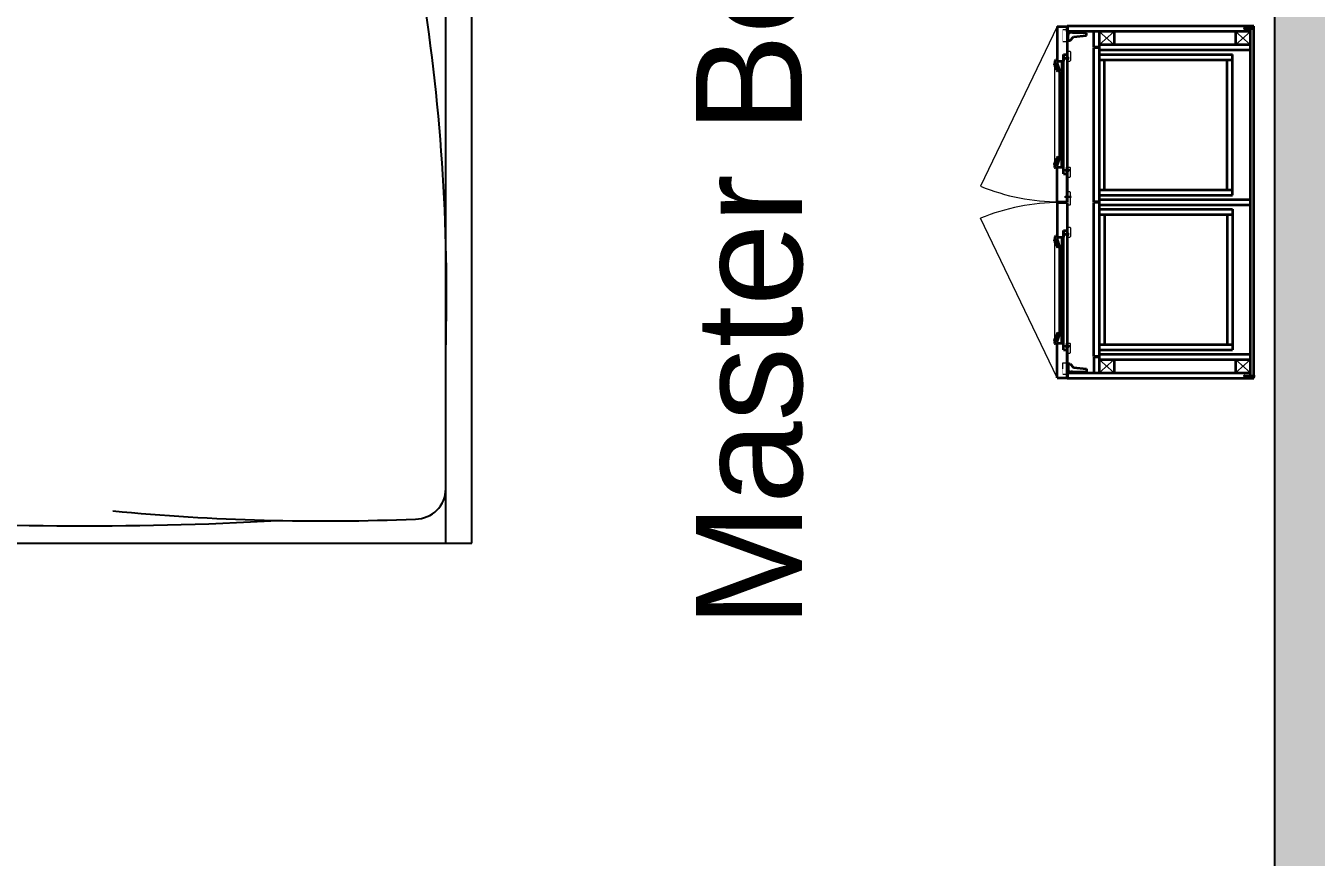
# Model space of a CAD drawing. Header units: millimetres. Extents: x 15734 to 38872, y 8066 to 23066.
# Drawn here: x 18338 to 20659, y 10409 to 11904 of the extents above; entities that cross this region are included whole.
import ezdxf

# ---------------------------------------------------------------- set-up
doc = ezdxf.new("R2010")
doc.units = ezdxf.units.MM
doc.header["$MEASUREMENT"] = 0
doc.linetypes.add('Oculta', pattern=[0.0001, 0, -0.0001])
doc.layers.get('0').update_dxf_attribs({"color": 4})
doc.layers.add('Wall', color=10, linetype='Continuous')
doc.layers.add('Wardrobe', color=4, linetype='Continuous')
doc.styles.get("Standard").update_dxf_attribs({"font": 'arial.ttf'})

msp = doc.modelspace()

# ---------------------------------------------------------------- hatches: boundary and pattern name
at = {"layer": 'Wall'}
h = msp.add_hatch(color=3, dxfattribs=at)
h.dxf.hatch_style = 1
h.paths.add_polyline_path([(24734.07, 18028.46), (24584.07, 18028.46), (24584.07, 17715.96), (22384.07, 17715.96), (22384.07, 18840.96), (22634.07, 18840.96), (22634.07, 18990.96), (22384.07, 18990.96), (22384.07, 19240.96), (22234.07, 19240.96), (22234.07, 17565.96), (24084.07, 17565.96), (24084.07, 16865.96), (24234.07, 16865.96), (24234.07, 17565.96), (24734.07, 17565.96)])
h.paths.add_polyline_path([(24734.07, 19215.96), (24584.07, 19215.96), (24584.07, 18990.96), (23634.07, 18990.96), (23634.07, 18840.96), (24584.07, 18840.96), (24584.07, 18528.46), (24734.07, 18528.46)])
h.paths.add_polyline_path([(24734.07, 19915.96), (24584.07, 19915.96), (24584.07, 19715.96), (24734.07, 19715.96)])
h.paths.add_polyline_path([(24234.07, 16365.96), (24084.07, 16365.96), (24084.07, 14915.96), (24234.07, 14915.96)])
h.paths.add_polyline_path([(24734.07, 22065.96), (23134.07, 22065.96), (23134.07, 21915.96), (24584.07, 21915.96), (24584.07, 20790.96), (23634.07, 20790.96), (23634.07, 20640.96), (24584.07, 20640.96), (24584.07, 20415.96), (24734.07, 20415.96)])
h.paths.add_polyline_path([(22384.07, 21915.96), (22634.07, 21915.96), (22634.07, 22065.96), (22009.07, 22065.96), (22009.07, 21915.96), (22234.07, 21915.96), (22234.07, 20240.96), (22384.07, 20240.96)])
h.paths.add_polyline_path([(20959.07, 22065.96), (19534.07, 22065.96), (19534.07, 21915.96), (20584.07, 21915.96), (20584.07, 18965.96), (20734.07, 18965.96), (20734.07, 21915.96), (20959.07, 21915.96)])
h.paths.add_polyline_path([(17934.07, 22065.96), (16734.07, 22065.96), (16734.07, 17565.96), (17234.07, 17565.96), (17234.07, 16715.96), (17384.07, 16715.96), (17384.07, 17565.96), (20584.07, 17565.96), (20584.07, 15365.96), (20334.07, 15365.96), (20334.07, 15215.96), (20584.07, 15215.96), (20584.07, 14965.96), (20734.07, 14965.96), (20734.07, 17965.96), (20584.07, 17965.96), (20584.07, 17715.96), (16884.07, 17715.96), (16884.07, 21915.96), (17934.07, 21915.96)])
h.paths.add_polyline_path([(19334.07, 15365.96), (17384.07, 15365.96), (17384.07, 16215.96), (17234.07, 16215.96), (17234.07, 13715.96), (16734.07, 13715.96), (16734.07, 10065.96), (17484.07, 10065.96), (17484.07, 10215.96), (16884.07, 10215.96), (16884.07, 13565.96), (17384.07, 13565.96), (17384.07, 13715.96), (17384.07, 15215.96), (19334.07, 15215.96)])
h.paths.add_polyline_path([(20734.07, 13565.96), (20984.07, 13565.96), (20984.07, 13715.96), (20734.07, 13715.96), (20734.07, 13965.96), (20584.07, 13965.96), (20584.07, 10215.96), (19984.07, 10215.96), (19984.07, 10065.96), (20584.07, 10065.96), (20584.07, 9065.96), (21734.07, 9065.96), (21734.07, 9215.96), (20734.07, 9215.96)])
h.paths.add_polyline_path([(24734.07, 13715.96), (24234.07, 13715.96), (24234.07, 14415.96), (24084.07, 14415.96), (24084.07, 13715.96), (21984.07, 13715.96), (21984.07, 13565.96), (24584.07, 13565.96), (24584.07, 9215.96), (23584.07, 9215.96), (23584.07, 9065.96), (24734.07, 9065.96)])

# ---------------------------------------------------------------- linework, layer by layer
for p, q in [((19093.51, 10973.16), (19093.51, 12821.39)), ((19140.26, 10973.16), (19140.26, 12821.39)), ((16949.57, 10973.16), (19140.26, 10973.16))]:
    msp.add_line(p, q)
for centre, radius, start, end in [((15626.55, 11421.45), 3468.48, 358.3066, 9.48315), ((19039.15, 11071.01), 54.36, 270, 360), ((18872.02, 14960.75), 3947.63, 264.51265, 272.4265), ((18451.13, 17062.06), 6057.72, 265.697202, 273.222979)]:
    msp.add_arc(centre, radius, start, end)
msp.add_line((20584.07, 13965.96), (20584.07, 10215.96), dxfattribs=at)
at = {"layer": 'Wardrobe', "color": 4, "linetype": 'ByBlock', "lineweight": 18}
for p, q in [((20192.94, 11902.3), (20055.38, 11615.22)), ((20212.74, 11902.9), (20212.74, 11893.3)), ((20540.94, 11902.6), (20212.74, 11902.6)), ((20540.94, 11893.6), (20212.74, 11893.6)), ((20295.54, 11869.3), (20268.54, 11893.3)), ((20295.54, 11893.3), (20268.54, 11869.3)), ((20513.94, 11869.3), (20540.94, 11893.3)), ((20513.94, 11893.3), (20540.94, 11869.3)), ((20541.24, 11269.7), (20541.24, 11902.9)), ((20546.64, 11269.7), (20546.64, 11902.9)), ((20268.84, 11869.3), (20268.84, 11859.7)), ((20540.94, 11869), (20268.84, 11869)), ((20540.94, 11860), (20268.84, 11860)), ((20189.82, 11836.89), (20191.52, 11837.5)), ((20201.34, 11839.9), (20204.34, 11821.3)), ((20201.34, 11821.3), (20204.34, 11839.9)), ((20268.54, 11851.6), (20508.54, 11851.6)), ((20268.54, 11842.6), (20508.54, 11842.6)), ((20268.84, 11608.5), (20268.84, 11842.3)), ((20277.84, 11608.5), (20277.84, 11842.3)), ((20499.24, 11608.5), (20499.24, 11842.3)), ((20508.24, 11608.5), (20508.24, 11842.3)), ((20193.37, 11823.5), (20193.72, 11823.63)), ((20194.39, 11820.68), (20193.37, 11823.5)), ((20197.21, 11821.7), (20194.39, 11820.68)), ((20200.74, 11806.3), (20201.64, 11820.7)), ((20201.64, 11820.7), (20203.74, 11820.7)), ((20203.74, 11820.7), (20203.74, 11744.59)), ((20200.74, 11806.3), (20200.74, 11744.59)), ((20200.74, 11682.87), (20200.74, 11744.59)), ((20203.74, 11668.47), (20203.74, 11744.59)), ((20200.74, 11682.87), (20201.64, 11668.47)), ((20189.82, 11652.31), (20191.52, 11651.7)), ((20194.39, 11668.53), (20193.37, 11665.7)), ((20193.37, 11665.7), (20193.72, 11665.58)), ((20197.21, 11667.51), (20194.39, 11668.53)), ((20201.36, 11649.27), (20204.36, 11667.87)), ((20201.36, 11667.87), (20204.36, 11649.27)), ((20201.64, 11668.47), (20203.74, 11668.47)), ((20215.74, 11604.9), (20210.94, 11604.9)), ((20215.74, 11604.9), (20216.94, 11603.7)), ((20268.54, 11608.2), (20508.54, 11608.2)), ((20207.5, 11596.48), (20206.09, 11596.03)), ((20206.09, 11596.03), (20207.5, 11595.58)), ((20207.13, 11595.69), (20207.15, 11595.5)), ((20207.15, 11595.5), (20207.56, 11596.67)), ((20216.94, 11596.48), (20207.5, 11596.48)), ((20207.5, 11595.58), (20216.94, 11595.58)), ((20207.56, 11596.67), (20207.58, 11596.48)), ((20207.77, 11595.58), (20207.8, 11595.38)), ((20207.8, 11595.38), (20208.24, 11596.67)), ((20208.24, 11596.67), (20208.27, 11596.48)), ((20208.46, 11595.58), (20208.48, 11595.38)), ((20208.48, 11595.38), (20208.93, 11596.67)), ((20208.93, 11596.67), (20208.95, 11596.48)), ((20209.14, 11595.58), (20209.17, 11595.38)), ((20209.17, 11595.38), (20209.61, 11596.67)), ((20209.61, 11596.67), (20209.64, 11596.48)), ((20209.83, 11595.58), (20209.86, 11595.38)), ((20209.86, 11595.38), (20210.3, 11596.67)), ((20210.3, 11596.67), (20210.33, 11596.48)), ((20210.51, 11595.58), (20210.54, 11595.38)), ((20210.54, 11595.38), (20210.98, 11596.67)), ((20210.98, 11596.67), (20211.01, 11596.48)), ((20211.2, 11595.58), (20211.23, 11595.38)), ((20211.23, 11595.38), (20211.67, 11596.67)), ((20211.67, 11596.67), (20211.7, 11596.48)), ((20211.89, 11595.58), (20211.91, 11595.38)), ((20211.91, 11595.38), (20212.36, 11596.67)), ((20212.36, 11596.67), (20212.38, 11596.48)), ((20212.57, 11595.58), (20212.6, 11595.38)), ((20212.6, 11595.38), (20213.04, 11596.67)), ((20213.04, 11596.67), (20213.07, 11596.48)), ((20213.26, 11595.58), (20213.28, 11595.38)), ((20213.28, 11595.38), (20213.73, 11596.67)), ((20213.73, 11596.67), (20213.75, 11596.48)), ((20213.94, 11595.58), (20213.97, 11595.38)), ((20213.97, 11595.38), (20214.41, 11596.67)), ((20214.41, 11596.67), (20214.44, 11596.48)), ((20214.63, 11595.58), (20214.66, 11595.38)), ((20214.66, 11595.38), (20215.1, 11596.67)), ((20215.1, 11596.67), (20215.13, 11596.48)), ((20215.31, 11595.58), (20215.34, 11595.38)), ((20215.34, 11595.38), (20215.78, 11596.67)), ((20215.74, 11580.9), (20216.94, 11582.1)), ((20215.78, 11596.67), (20215.81, 11596.48)), ((20216, 11595.58), (20216.03, 11595.38)), ((20216.03, 11595.38), (20216.47, 11596.67)), ((20216.47, 11596.67), (20216.5, 11596.48)), ((20216.94, 11582.1), (20216.94, 11603.7)), ((20216.94, 11597.41), (20216.94, 11596.48)), ((20216.94, 11595.58), (20216.94, 11594.65)), ((20217.8, 11595.75), (20217.8, 11596.31)), ((20217.8, 11596.31), (20218.29, 11596.31)), ((20218.29, 11595.75), (20217.8, 11595.75)), ((20268.54, 11599.2), (20508.54, 11599.2)), ((20268.84, 11581.5), (20268.84, 11591.1)), ((20540.94, 11590.8), (20268.84, 11590.8)), ((20540.94, 11581.8), (20268.84, 11581.8)), ((20215.74, 11580.9), (20210.94, 11580.9)), ((20268.54, 11573.4), (20508.54, 11573.4)), ((20268.54, 11564.4), (20508.54, 11564.4)), ((20268.84, 11564.1), (20268.84, 11330.3)), ((20277.84, 11564.1), (20277.84, 11330.3)), ((20499.24, 11564.1), (20499.24, 11330.3)), ((20508.24, 11564.1), (20508.24, 11330.3)), ((20192.94, 11270.3), (20055.38, 11557.39)), ((20189.82, 11520.29), (20191.52, 11520.9)), ((20201.34, 11523.3), (20204.34, 11504.7)), ((20201.34, 11504.7), (20204.34, 11523.3)), ((20193.37, 11506.9), (20193.72, 11507.03)), ((20194.39, 11504.08), (20193.37, 11506.9)), ((20197.21, 11505.1), (20194.39, 11504.08)), ((20200.74, 11489.7), (20201.64, 11504.1)), ((20200.74, 11489.7), (20200.74, 11427.99)), ((20201.64, 11504.1), (20203.74, 11504.1)), ((20203.74, 11504.1), (20203.74, 11427.99)), ((20200.74, 11366.27), (20200.74, 11427.99)), ((20203.74, 11351.87), (20203.74, 11427.99)), ((20268.84, 11395.3), (20268.84, 11385.7)), ((20194.39, 11351.93), (20193.37, 11349.1)), ((20197.21, 11350.91), (20194.39, 11351.93)), ((20200.74, 11366.27), (20201.64, 11351.87)), ((20201.36, 11332.67), (20204.36, 11351.27)), ((20201.36, 11351.27), (20204.36, 11332.67)), ((20201.64, 11351.87), (20203.74, 11351.87)), ((20189.82, 11335.71), (20191.52, 11335.1)), ((20193.37, 11349.1), (20193.72, 11348.98)), ((20268.54, 11330), (20508.54, 11330)), ((20268.54, 11321), (20508.54, 11321)), ((20295.54, 11279.3), (20268.54, 11303.3)), ((20295.54, 11303.3), (20268.54, 11279.3)), ((20268.84, 11312.9), (20268.84, 11303.3)), ((20540.94, 11312.6), (20268.84, 11312.6)), ((20540.94, 11303.6), (20268.84, 11303.6)), ((20513.94, 11279.3), (20540.94, 11303.3)), ((20513.94, 11303.3), (20540.94, 11279.3)), ((20212.74, 11279.3), (20212.74, 11269.7)), ((20540.94, 11279), (20212.74, 11279)), ((20540.94, 11270), (20212.74, 11270))]:
    msp.add_line(p, q, dxfattribs=at)
at = {"layer": 'Wardrobe', "color": 4, "linetype": 'ByBlock', "lineweight": 35}
for p, q in [((20192.94, 11902.3), (20192.94, 11839.9)), ((20192.94, 11902.3), (20210.94, 11902.3)), ((20546.94, 11902.9), (20210.94, 11902.9)), ((20210.94, 11893.3), (20210.94, 11902.9)), ((20546.94, 11902.9), (20210.94, 11902.9)), ((20210.94, 11902.3), (20210.94, 11586.9)), ((20540.94, 11893.3), (20210.94, 11893.3)), ((20212.74, 11886.7), (20210.94, 11886.7)), ((20210.94, 11886.7), (20210.94, 11874.4)), ((20212.74, 11874.4), (20212.74, 11886.7)), ((20216.34, 11876.8), (20222.34, 11883.65)), ((20220.54, 11891.5), (20217.54, 11891.5)), ((20244.67, 11893.3), (20220.54, 11893.3)), ((20220.54, 11893.3), (20220.54, 11891.5)), ((20220.54, 11891.5), (20244.67, 11891.5)), ((20222.34, 11883.65), (20246.2, 11886.09)), ((20227.74, 11893.3), (20227.74, 11891.5)), ((20238.54, 11893.3), (20238.54, 11891.5)), ((20244.67, 11891.5), (20244.67, 11893.3)), ((20246.2, 11886.09), (20245.86, 11890.44)), ((20258.94, 11865.1), (20258.94, 11893.3)), ((20268.54, 11893.3), (20268.54, 11279.3)), ((20295.54, 11893.3), (20295.54, 11869.3)), ((20513.94, 11893.3), (20513.94, 11869.3)), ((20530.35, 11899.46), (20528.94, 11899)), ((20528.94, 11899), (20530.35, 11898.55)), ((20529.85, 11898.52), (20529.82, 11898.72)), ((20529.85, 11898.52), (20530.24, 11899.64)), ((20530.24, 11899.64), (20530.27, 11899.43)), ((20545.79, 11899.46), (20530.35, 11899.46)), ((20530.35, 11898.55), (20545.79, 11898.55)), ((20530.45, 11898.55), (20530.48, 11898.35)), ((20530.48, 11898.35), (20530.92, 11899.64)), ((20530.92, 11899.64), (20530.95, 11899.46)), ((20531.14, 11898.55), (20531.17, 11898.35)), ((20531.17, 11898.35), (20531.61, 11899.64)), ((20531.61, 11899.64), (20531.64, 11899.46)), ((20531.82, 11898.55), (20531.85, 11898.35)), ((20531.85, 11898.35), (20532.29, 11899.64)), ((20532.29, 11899.64), (20532.32, 11899.46)), ((20532.51, 11898.55), (20532.54, 11898.35)), ((20532.54, 11898.35), (20532.98, 11899.64)), ((20532.98, 11899.64), (20533.01, 11899.46)), ((20533.2, 11898.55), (20533.22, 11898.35)), ((20533.22, 11898.35), (20533.67, 11899.64)), ((20533.67, 11899.64), (20533.69, 11899.46)), ((20533.88, 11898.55), (20533.91, 11898.35)), ((20533.91, 11898.35), (20534.35, 11899.64)), ((20534.35, 11899.64), (20534.38, 11899.46)), ((20534.57, 11898.55), (20534.59, 11898.35)), ((20534.59, 11898.35), (20535.04, 11899.64)), ((20535.04, 11899.64), (20535.06, 11899.46)), ((20535.25, 11898.55), (20535.28, 11898.35)), ((20535.28, 11898.35), (20535.72, 11899.64)), ((20535.72, 11899.64), (20535.75, 11899.46)), ((20535.94, 11898.55), (20535.97, 11898.35)), ((20535.97, 11898.35), (20536.41, 11899.64)), ((20536.41, 11899.64), (20536.44, 11899.46)), ((20536.62, 11898.55), (20536.65, 11898.35)), ((20536.65, 11898.35), (20537.09, 11899.64)), ((20537.09, 11899.64), (20537.12, 11899.46)), ((20537.31, 11898.55), (20537.34, 11898.35)), ((20537.34, 11898.35), (20537.78, 11899.64)), ((20537.78, 11899.64), (20537.81, 11899.46)), ((20538, 11898.55), (20538.02, 11898.35)), ((20538.02, 11898.35), (20538.47, 11899.64)), ((20538.47, 11899.64), (20538.49, 11899.46)), ((20538.68, 11898.55), (20538.71, 11898.35)), ((20538.71, 11898.35), (20539.15, 11899.64)), ((20539.15, 11899.64), (20539.18, 11899.46)), ((20539.37, 11898.55), (20539.39, 11898.35)), ((20539.39, 11898.35), (20539.84, 11899.64)), ((20539.84, 11899.64), (20539.86, 11899.46)), ((20540.05, 11898.55), (20540.08, 11898.35)), ((20540.08, 11898.35), (20540.52, 11899.64)), ((20540.52, 11899.64), (20540.55, 11899.46)), ((20540.74, 11898.55), (20540.77, 11898.35)), ((20540.77, 11898.35), (20541.21, 11899.64)), ((20540.94, 11269.7), (20540.94, 11902.9)), ((20541.21, 11899.64), (20541.24, 11899.46)), ((20541.42, 11898.55), (20541.45, 11898.35)), ((20541.45, 11898.35), (20541.89, 11899.64)), ((20541.89, 11899.64), (20541.92, 11899.46)), ((20542.11, 11898.55), (20542.14, 11898.35)), ((20542.14, 11898.35), (20542.58, 11899.64)), ((20542.58, 11899.64), (20542.61, 11899.46)), ((20545.79, 11899.46), (20546.94, 11900.61)), ((20545.79, 11898.55), (20546.94, 11897.4)), ((20546.62, 11899.25), (20546.94, 11899.25)), ((20546.62, 11898.76), (20546.62, 11899.25)), ((20546.94, 11898.76), (20546.62, 11898.76)), ((20546.94, 11269.7), (20546.94, 11902.9)), ((20546.94, 11269.7), (20546.94, 11902.9)), ((20546.94, 11899.25), (20546.94, 11900.61)), ((20546.94, 11897.4), (20546.94, 11898.76)), ((20210.94, 11874.4), (20212.74, 11874.4)), ((20212.74, 11876.8), (20216.34, 11876.8)), ((20268.54, 11865.1), (20258.94, 11865.1)), ((20268.54, 11863.9), (20258.94, 11863.9)), ((20258.94, 11586.9), (20258.94, 11863.9)), ((20540.94, 11869.3), (20268.54, 11869.3)), ((20188.74, 11840.5), (20188.74, 11837.5)), ((20188.74, 11837.5), (20191.84, 11837.5)), ((20191.74, 11842.3), (20190.54, 11842.3)), ((20191.74, 11841.1), (20191.74, 11842.3)), ((20192.94, 11841.1), (20191.74, 11841.1)), ((20191.84, 11837.5), (20197.54, 11821.66)), ((20192.94, 11839.9), (20204.34, 11839.9)), ((20201.34, 11839.9), (20201.34, 11818.3)), ((20204.34, 11851.9), (20204.34, 11839.9)), ((20204.34, 11851.9), (20210.94, 11851.9)), ((20204.34, 11637.3), (20204.34, 11851.9)), ((20204.34, 11851.9), (20210.94, 11851.9)), ((20210.94, 11855.85), (20210.94, 11847.1)), ((20210.94, 11843.5), (20210.94, 11839.9)), ((20540.94, 11859.7), (20268.54, 11859.7)), ((20268.54, 11851.9), (20508.54, 11851.9)), ((20268.54, 11842.3), (20508.54, 11842.3)), ((20278.14, 11608.5), (20278.14, 11842.3)), ((20498.94, 11608.5), (20498.94, 11842.3)), ((20508.54, 11598.9), (20508.54, 11851.9)), ((20197.54, 11821.66), (20196.54, 11821.3)), ((20196.54, 11821.3), (20196.54, 11820.1)), ((20198.34, 11818.3), (20201.34, 11818.3)), ((20201.34, 11821.3), (20204.34, 11821.3)), ((20201.34, 11821.3), (20204.34, 11821.3)), ((20201.63, 11820.54), (20201.63, 11744.59)), ((20202.23, 11820.7), (20202.23, 11744.59)), ((20202.83, 11820.7), (20202.83, 11744.59)), ((20203.43, 11820.7), (20203.43, 11744.59)), ((20201.03, 11810.94), (20201.03, 11744.59)), ((20201.03, 11678.24), (20201.03, 11744.59)), ((20201.63, 11668.64), (20201.63, 11744.59)), ((20202.23, 11668.47), (20202.23, 11744.59)), ((20202.83, 11668.47), (20202.83, 11744.59)), ((20203.43, 11668.47), (20203.43, 11744.59)), ((20188.74, 11648.7), (20188.74, 11651.7)), ((20188.74, 11651.7), (20191.84, 11651.7)), ((20191.84, 11651.7), (20197.54, 11667.54)), ((20196.54, 11667.9), (20196.54, 11669.1)), ((20197.54, 11667.54), (20196.54, 11667.9)), ((20198.34, 11670.9), (20201.34, 11670.9)), ((20201.34, 11649.3), (20201.34, 11670.9)), ((20201.34, 11667.87), (20204.34, 11667.87)), ((20201.34, 11667.87), (20204.34, 11667.87)), ((20201.36, 11667.87), (20204.36, 11667.87)), ((20191.74, 11646.9), (20190.54, 11646.9)), ((20192.94, 11648.1), (20191.74, 11648.1)), ((20191.74, 11648.1), (20191.74, 11646.9)), ((20192.94, 11649.3), (20204.34, 11649.3)), ((20192.94, 11586.9), (20192.94, 11649.3)), ((20204.34, 11637.3), (20210.94, 11637.3)), ((20204.36, 11637.27), (20210.96, 11637.27)), ((20210.94, 11586.9), (20210.94, 11649.3)), ((20210.94, 11645.67), (20210.94, 11649.27)), ((20210.94, 11633.32), (20210.94, 11642.07)), ((20268.54, 11608.5), (20508.54, 11608.5)), ((20192.94, 11586.9), (20210.94, 11586.9)), ((20192.94, 11585.7), (20192.94, 11523.3)), ((20192.94, 11585.7), (20210.94, 11585.7)), ((20210.94, 11585.7), (20210.94, 11270.3)), ((20268.54, 11586.9), (20258.94, 11586.9)), ((20268.54, 11586.9), (20258.94, 11586.9)), ((20268.54, 11585.7), (20258.94, 11585.7)), ((20258.94, 11308.7), (20258.94, 11585.7)), ((20268.54, 11598.9), (20508.54, 11598.9)), ((20268.54, 11591.1), (20540.94, 11591.1)), ((20268.54, 11591.1), (20540.94, 11591.1)), ((20268.54, 11581.5), (20540.94, 11581.5)), ((20268.54, 11581.5), (20540.94, 11581.5)), ((20268.54, 11573.7), (20508.54, 11573.7)), ((20268.54, 11564.1), (20508.54, 11564.1)), ((20278.14, 11564.1), (20278.14, 11330.3)), ((20498.94, 11564.1), (20498.94, 11330.3)), ((20508.54, 11573.7), (20508.54, 11320.7)), ((20204.34, 11535.3), (20204.34, 11523.3)), ((20204.34, 11535.3), (20210.94, 11535.3)), ((20204.34, 11320.7), (20204.34, 11535.3)), ((20204.34, 11535.3), (20210.94, 11535.3)), ((20210.94, 11539.25), (20210.94, 11530.5)), ((20188.74, 11523.9), (20188.74, 11520.9)), ((20188.74, 11520.9), (20191.84, 11520.9)), ((20191.74, 11525.7), (20190.54, 11525.7)), ((20191.74, 11524.5), (20191.74, 11525.7)), ((20192.94, 11524.5), (20191.74, 11524.5)), ((20191.84, 11520.9), (20197.54, 11505.06)), ((20192.94, 11523.3), (20204.34, 11523.3)), ((20201.34, 11523.3), (20201.34, 11501.7)), ((20210.94, 11526.9), (20210.94, 11523.3)), ((20197.54, 11505.06), (20196.54, 11504.7)), ((20196.54, 11504.7), (20196.54, 11503.5)), ((20198.34, 11501.7), (20201.34, 11501.7)), ((20201.03, 11494.34), (20201.03, 11427.99)), ((20201.34, 11504.7), (20204.34, 11504.7)), ((20201.34, 11504.7), (20204.34, 11504.7)), ((20201.63, 11503.94), (20201.63, 11427.99)), ((20202.23, 11504.1), (20202.23, 11427.99)), ((20202.83, 11504.1), (20202.83, 11427.99)), ((20203.43, 11504.1), (20203.43, 11427.99)), ((20201.03, 11361.64), (20201.03, 11427.99)), ((20201.63, 11352.04), (20201.63, 11427.99)), ((20202.23, 11351.87), (20202.23, 11427.99)), ((20202.83, 11351.87), (20202.83, 11427.99)), ((20203.43, 11351.87), (20203.43, 11427.99)), ((20191.84, 11335.1), (20197.54, 11350.94)), ((20196.54, 11351.3), (20196.54, 11352.5)), ((20197.54, 11350.94), (20196.54, 11351.3)), ((20198.34, 11354.3), (20201.34, 11354.3)), ((20201.34, 11332.7), (20201.34, 11354.3)), ((20201.34, 11351.27), (20204.34, 11351.27)), ((20201.34, 11351.27), (20204.34, 11351.27)), ((20201.36, 11351.27), (20204.36, 11351.27)), ((20188.74, 11332.1), (20188.74, 11335.1)), ((20188.74, 11335.1), (20191.84, 11335.1)), ((20191.74, 11330.3), (20190.54, 11330.3)), ((20192.94, 11331.5), (20191.74, 11331.5)), ((20191.74, 11331.5), (20191.74, 11330.3)), ((20192.94, 11332.7), (20204.34, 11332.7)), ((20192.94, 11270.3), (20192.94, 11332.7)), ((20210.94, 11270.3), (20210.94, 11332.7)), ((20210.94, 11329.07), (20210.94, 11332.67)), ((20268.54, 11330.3), (20508.54, 11330.3)), ((20204.34, 11320.7), (20210.94, 11320.7)), ((20204.36, 11320.67), (20210.96, 11320.67)), ((20210.94, 11316.72), (20210.94, 11325.47)), ((20268.54, 11308.7), (20258.94, 11308.7)), ((20268.54, 11308.7), (20258.94, 11308.7)), ((20268.54, 11307.5), (20258.94, 11307.5)), ((20258.94, 11307.5), (20258.94, 11279.3)), ((20268.54, 11307.5), (20258.94, 11307.5)), ((20268.54, 11320.7), (20508.54, 11320.7)), ((20268.54, 11312.9), (20540.94, 11312.9)), ((20268.54, 11303.3), (20540.94, 11303.3)), ((20295.54, 11303.3), (20295.54, 11279.3)), ((20513.94, 11303.3), (20513.94, 11279.3)), ((20210.94, 11298.2), (20212.74, 11298.2)), ((20210.94, 11285.9), (20210.94, 11298.2)), ((20212.74, 11285.9), (20210.94, 11285.9)), ((20212.74, 11298.2), (20212.74, 11285.9)), ((20212.74, 11295.8), (20216.34, 11295.8)), ((20216.34, 11295.8), (20222.34, 11288.96)), ((20220.54, 11281.1), (20217.54, 11281.1)), ((20220.54, 11279.3), (20220.54, 11281.1)), ((20220.54, 11281.1), (20244.67, 11281.1)), ((20222.34, 11288.96), (20246.2, 11286.52)), ((20227.74, 11279.3), (20227.74, 11281.1)), ((20238.54, 11279.3), (20238.54, 11281.1)), ((20244.67, 11281.1), (20244.67, 11279.3)), ((20246.2, 11286.52), (20245.86, 11282.17)), ((20192.94, 11270.3), (20210.94, 11270.3)), ((20210.94, 11279.3), (20540.94, 11279.3)), ((20210.94, 11269.7), (20210.94, 11279.3)), ((20210.94, 11269.7), (20546.94, 11269.7)), ((20210.94, 11269.7), (20546.94, 11269.7)), ((20244.67, 11279.3), (20220.54, 11279.3)), ((20528.94, 11273.6), (20530.35, 11274.06)), ((20530.35, 11273.15), (20528.94, 11273.6)), ((20529.85, 11274.09), (20529.82, 11273.89)), ((20529.85, 11274.09), (20530.24, 11272.96)), ((20530.24, 11272.96), (20530.27, 11273.18)), ((20530.35, 11274.06), (20545.79, 11274.06)), ((20545.79, 11273.15), (20530.35, 11273.15)), ((20530.45, 11274.06), (20530.48, 11274.26)), ((20530.48, 11274.26), (20530.92, 11272.96)), ((20530.92, 11272.96), (20530.95, 11273.15)), ((20531.14, 11274.06), (20531.17, 11274.26)), ((20531.17, 11274.26), (20531.61, 11272.96)), ((20531.61, 11272.96), (20531.64, 11273.15)), ((20531.82, 11274.06), (20531.85, 11274.26)), ((20531.85, 11274.26), (20532.29, 11272.96)), ((20532.29, 11272.96), (20532.32, 11273.15)), ((20532.51, 11274.06), (20532.54, 11274.26)), ((20532.54, 11274.26), (20532.98, 11272.96)), ((20532.98, 11272.96), (20533.01, 11273.15)), ((20533.2, 11274.06), (20533.22, 11274.26)), ((20533.22, 11274.26), (20533.67, 11272.96)), ((20533.67, 11272.96), (20533.69, 11273.15)), ((20533.88, 11274.06), (20533.91, 11274.26)), ((20533.91, 11274.26), (20534.35, 11272.96)), ((20534.35, 11272.96), (20534.38, 11273.15)), ((20534.57, 11274.06), (20534.59, 11274.26)), ((20534.59, 11274.26), (20535.04, 11272.96)), ((20535.04, 11272.96), (20535.06, 11273.15)), ((20535.25, 11274.06), (20535.28, 11274.26)), ((20535.28, 11274.26), (20535.72, 11272.96)), ((20535.72, 11272.96), (20535.75, 11273.15)), ((20535.94, 11274.06), (20535.97, 11274.26)), ((20535.97, 11274.26), (20536.41, 11272.96)), ((20536.41, 11272.96), (20536.44, 11273.15)), ((20536.62, 11274.06), (20536.65, 11274.26)), ((20536.65, 11274.26), (20537.09, 11272.96)), ((20537.09, 11272.96), (20537.12, 11273.15)), ((20537.31, 11274.06), (20537.34, 11274.26)), ((20537.34, 11274.26), (20537.78, 11272.96)), ((20537.78, 11272.96), (20537.81, 11273.15)), ((20538, 11274.06), (20538.02, 11274.26)), ((20538.02, 11274.26), (20538.47, 11272.96)), ((20538.47, 11272.96), (20538.49, 11273.15)), ((20538.68, 11274.06), (20538.71, 11274.26)), ((20538.71, 11274.26), (20539.15, 11272.96)), ((20539.15, 11272.96), (20539.18, 11273.15)), ((20539.37, 11274.06), (20539.39, 11274.26)), ((20539.39, 11274.26), (20539.84, 11272.96)), ((20539.84, 11272.96), (20539.86, 11273.15)), ((20540.05, 11274.06), (20540.08, 11274.26)), ((20540.08, 11274.26), (20540.52, 11272.96)), ((20540.52, 11272.96), (20540.55, 11273.15)), ((20540.74, 11274.06), (20540.77, 11274.26)), ((20540.77, 11274.26), (20541.21, 11272.96)), ((20541.21, 11272.96), (20541.24, 11273.15)), ((20541.42, 11274.06), (20541.45, 11274.26)), ((20541.45, 11274.26), (20541.89, 11272.96)), ((20541.89, 11272.96), (20541.92, 11273.15)), ((20542.11, 11274.06), (20542.14, 11274.26)), ((20542.14, 11274.26), (20542.58, 11272.96)), ((20542.58, 11272.96), (20542.61, 11273.15)), ((20545.79, 11274.06), (20546.94, 11275.21)), ((20545.79, 11273.15), (20546.94, 11272)), ((20546.94, 11273.85), (20546.62, 11273.85)), ((20546.62, 11273.85), (20546.62, 11273.36)), ((20546.62, 11273.36), (20546.94, 11273.36)), ((20546.94, 11275.21), (20546.94, 11273.85)), ((20546.94, 11273.36), (20546.94, 11272))]:
    msp.add_line(p, q, dxfattribs=at)
at = {"layer": 'Wardrobe', "color": 4, "linetype": 'Oculta', "lineweight": 18}
for p, q in [((20210.94, 11896.3), (20203.44, 11896.3)), ((20203.44, 11896.3), (20203.44, 11875.3)), ((20210.94, 11886.7), (20210.94, 11896.3)), ((20203.44, 11875.3), (20210.94, 11875.3)), ((20203.44, 11297.3), (20210.94, 11297.3)), ((20203.44, 11276.3), (20203.44, 11297.3)), ((20210.94, 11285.9), (20210.94, 11276.3)), ((20210.94, 11276.3), (20203.44, 11276.3))]:
    msp.add_line(p, q, dxfattribs=at)
at = {"layer": 'Wardrobe', "color": 4, "linetype": 'Continuous', "lineweight": 0}
for p, q in [((20188.74, 11653.43), (20188.74, 11837.5)), ((20207.94, 11847.1), (20213.94, 11847.1)), ((20207.94, 11847.1), (20207.94, 11843.5)), ((20207.94, 11843.5), (20213.94, 11843.5)), ((20210.94, 11857.9), (20215.74, 11857.9)), ((20210.94, 11839.9), (20215.74, 11839.9)), ((20213.94, 11843.5), (20213.94, 11847.1)), ((20215.74, 11857.9), (20216.94, 11856.7)), ((20215.74, 11839.9), (20216.94, 11841.1)), ((20216.94, 11856.7), (20216.94, 11841.1)), ((20196.54, 11667.72), (20196.54, 11820.1)), ((20198.34, 11818.3), (20198.34, 11670.62)), ((20207.94, 11645.67), (20213.94, 11645.67)), ((20207.94, 11642.07), (20207.94, 11645.67)), ((20207.94, 11642.07), (20213.94, 11642.07)), ((20210.94, 11649.27), (20215.74, 11649.27)), ((20210.94, 11631.27), (20215.74, 11631.27)), ((20213.94, 11645.67), (20213.94, 11642.07)), ((20215.74, 11649.27), (20216.94, 11648.07)), ((20215.74, 11631.27), (20216.94, 11632.47)), ((20216.94, 11632.47), (20216.94, 11648.07)), ((20210.94, 11541.3), (20215.74, 11541.3)), ((20215.74, 11541.3), (20216.94, 11540.1)), ((20216.94, 11540.1), (20216.94, 11524.5)), ((20188.74, 11336.83), (20188.74, 11520.9)), ((20207.94, 11530.5), (20213.94, 11530.5)), ((20207.94, 11530.5), (20207.94, 11526.9)), ((20207.94, 11526.9), (20213.94, 11526.9)), ((20210.94, 11523.3), (20215.74, 11523.3)), ((20213.94, 11526.9), (20213.94, 11530.5)), ((20215.74, 11523.3), (20216.94, 11524.5)), ((20196.54, 11351.13), (20196.54, 11503.5)), ((20198.34, 11501.7), (20198.34, 11354.02)), ((20207.94, 11329.07), (20213.94, 11329.07)), ((20207.94, 11325.47), (20207.94, 11329.07)), ((20210.94, 11332.67), (20215.74, 11332.67)), ((20213.94, 11329.07), (20213.94, 11325.47)), ((20215.74, 11332.67), (20216.94, 11331.47)), ((20216.94, 11315.87), (20216.94, 11331.47)), ((20207.94, 11325.47), (20213.94, 11325.47)), ((20210.94, 11314.67), (20215.74, 11314.67)), ((20215.74, 11314.67), (20216.94, 11315.87))]:
    msp.add_line(p, q, dxfattribs=at)
at = {"layer": 'Wardrobe', "color": 4, "linetype": 'ByBlock', "lineweight": 50}
for p, q in [((20190.03, 11836.33), (20191.72, 11836.94)), ((20191.72, 11836.94), (20197.01, 11822.26)), ((20194.14, 11823.14), (20194.7, 11823.35)), ((20194.75, 11821.45), (20194.14, 11823.14)), ((20197.01, 11822.26), (20194.75, 11821.45)), ((20197.01, 11822.26), (20195.88, 11821.86)), ((20190.03, 11652.88), (20191.72, 11652.27)), ((20191.72, 11652.27), (20197.01, 11666.95)), ((20194.75, 11667.76), (20194.14, 11666.07)), ((20194.14, 11666.07), (20194.7, 11665.86)), ((20197.01, 11666.95), (20194.75, 11667.76)), ((20197.01, 11666.95), (20195.88, 11667.35)), ((20190.03, 11519.73), (20191.72, 11520.34)), ((20191.72, 11520.34), (20197.01, 11505.66)), ((20194.14, 11506.54), (20194.7, 11506.75)), ((20194.75, 11504.85), (20194.14, 11506.54)), ((20197.01, 11505.66), (20194.75, 11504.85)), ((20197.01, 11505.66), (20195.88, 11505.26)), ((20191.72, 11335.67), (20197.01, 11350.35)), ((20194.75, 11351.16), (20194.14, 11349.47)), ((20194.14, 11349.47), (20194.7, 11349.26)), ((20197.01, 11350.35), (20194.75, 11351.16)), ((20197.01, 11350.35), (20195.88, 11350.75)), ((20190.03, 11336.28), (20191.72, 11335.67))]:
    msp.add_line(p, q, dxfattribs=at)
at = {"layer": 'Wardrobe', "color": 4, "linetype": 'ByBlock', "lineweight": 35}
for centre, major_axis, start_param, end_param in [((20217.79, 11886.45), (3.58, -3.58), 2.4058517, 3.8773336), ((20244.49, 11890.1), (0.999, 0.999), -0.5469505, 0.6576077), ((20188.74, 11842.3), (1.27, 1.27), 3.9269908, 5.4977871), ((20196.54, 11818.3), (1.27, -1.27), 0.7853982, 2.3561945), ((20196.54, 11670.9), (1.27, 1.27), 3.9269908, 5.4977871), ((20188.74, 11646.9), (1.27, -1.27), 0.7853982, 2.3561945), ((20188.74, 11525.7), (1.27, 1.27), 3.9269908, 5.4977871), ((20196.54, 11501.7), (1.27, -1.27), 0.7853982, 2.3561945), ((20196.54, 11354.3), (1.27, 1.27), 3.9269908, 5.4977871), ((20188.74, 11330.3), (1.27, -1.27), 0.7853982, 2.3561945), ((20217.79, 11286.16), (3.58, 3.58), 2.4058517, 3.8773336), ((20244.49, 11282.51), (0.999, -0.999), 5.6255776, 6.8301358)]:
    msp.add_ellipse(centre, major_axis=major_axis, ratio=1, start_param=start_param, end_param=end_param, dxfattribs=at)
at = {"layer": 'Wardrobe', "color": 4, "linetype": 'ByBlock', "lineweight": 18}
for centre, major_axis, start_param, end_param in [((20191.37, 11834.35), (2.12, -2.12), 2.9505051, 5.3790633), ((20188.74, 11842.3), (0.849, -0.849), 5.4977871, 7.0685835), ((20205.24, 11832.01), (10.07, 10.07), 2.4006225, 2.9852344), ((20196.54, 11818.3), (0.849, 0.849), -0.7853982, 0.7853982), ((20191.37, 11654.86), (2.12, 2.12), 0.904122, 3.3326802), ((20205.24, 11657.2), (10.07, -10.07), 3.2979509, 3.8825628), ((20196.54, 11670.9), (0.849, -0.849), 5.4977871, 7.0685835), ((20188.74, 11646.9), (0.849, 0.849), -0.7853982, 0.7853982), ((20197.74, 11958.9), (263.04, 263.04), 3.5342917, 3.9269908), ((20197.74, 11213.7), (263.04, -263.04), 2.3561945, 2.7488936), ((20216.94, 11596.03), (0.978, 0.978), -0.5840402, 0.7853982), ((20216.94, 11596.03), (0.978, -0.978), 5.4977871, 6.8672255), ((20191.37, 11517.75), (2.12, -2.12), 2.9505051, 5.3790633), ((20188.74, 11525.7), (0.849, -0.849), 5.4977871, 7.0685835), ((20205.24, 11515.41), (10.07, 10.07), 2.4006225, 2.9852344), ((20196.54, 11501.7), (0.849, 0.849), -0.7853982, 0.7853982), ((20196.54, 11354.3), (0.849, -0.849), 5.4977871, 7.0685835), ((20191.37, 11338.26), (2.12, 2.12), 0.904122, 3.3326802), ((20188.74, 11330.3), (0.849, 0.849), -0.7853982, 0.7853982), ((20205.24, 11340.6), (10.07, -10.07), 3.2979509, 3.8825628)]:
    msp.add_ellipse(centre, major_axis=major_axis, ratio=1, start_param=start_param, end_param=end_param, dxfattribs=at)
at = {"layer": 'Wardrobe', "color": 4, "linetype": 'ByBlock', "lineweight": 50}
for centre, major_axis, start_param, end_param in [((20191.37, 11834.35), (1.69, -1.69), 2.9505051, 5.5947849), ((20205.24, 11832.01), (9.65, 9.65), 2.359294, 3.0444034), ((20191.37, 11654.86), (1.69, 1.69), 0.6884004, 3.3326802), ((20205.24, 11657.2), (9.65, -9.65), 3.2387819, 3.9238913), ((20191.37, 11517.75), (1.69, -1.69), 2.9505051, 5.5947849), ((20205.24, 11515.41), (9.65, 9.65), 2.359294, 3.0444034), ((20205.24, 11340.6), (9.65, -9.65), 3.2387819, 3.9238913), ((20191.37, 11338.26), (1.69, 1.69), 0.6884004, 3.3326802)]:
    msp.add_ellipse(centre, major_axis=major_axis, ratio=1, start_param=start_param, end_param=end_param, dxfattribs=at)

# ---------------------------------------------------------------- texts
at = {"color": 1}
msp.add_text('Master Bed Room', height=190.9706, rotation=90, dxfattribs=at).set_placement((19734.34, 10821.6))

doc.saveas('drawing.dxf')
